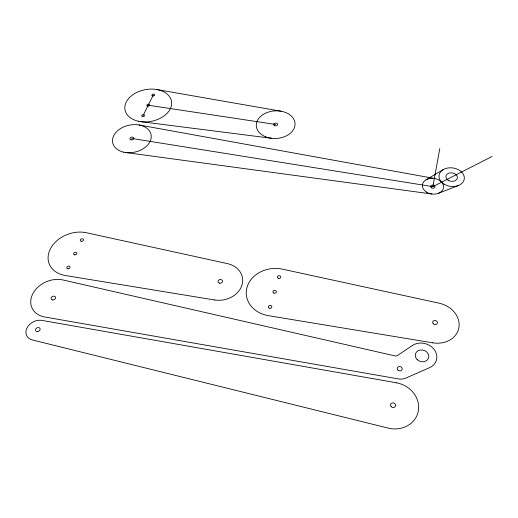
<?xml version="1.0" encoding="UTF-8"?>
<svg xmlns="http://www.w3.org/2000/svg" width="518" height="518" viewBox="0 0 518 518"><rect width="100%" height="100%" fill="white"/><g stroke="black" fill="none" stroke-linecap="round" stroke-linejoin="round"><path stroke-width="0.78" d="M131.87 138.468L432.86 186.635L439.788 148.562M143.117 115.611L153.244 95.04M425.977 179.843L443.188 169.632M432.86 186.635L492.1 156.455M438.435 193.305L458.365 185.541M140.993 121.678L271.484 138.28M125.641 152.519L431.895 194.004M148.232 105.219L275.647 124.462M156.786 89.53L281.021 111.221M139.089 124.987L434.667 178.509M412.412 345.474L397.733 355.329A3.691 3.173 13.3 0 1 394.677 355.84L62.918 279.966A23.362 18.02 -23.7 0 0 32.608 294.198A23.362 18.02 -23.7 0 0 44.807 316.997L398.297 378.898A12.497 10.839 15.2 0 0 405.995 378.036L429.616 367.631A14.97 12.743 16.4 0 0 434.084 349.378A14.97 12.743 16.4 0 0 412.412 345.474M214.504 299.961L65.41 275.531A27.804 21.037 -19.9 0 1 50.201 249.229A27.804 21.037 -19.9 0 1 86.428 232.744L227.318 263.591A22.533 18.518 -10.1 0 1 241.744 285.761A22.533 18.518 -10.1 0 1 214.504 299.961M432.705 342.825L268.486 315.676A28.484 23.822 -4.2 0 1 247.118 287.004A28.484 23.822 -4.2 0 1 282.517 269.172L438.992 303.159A24.268 20.06 14.8 0 1 458.942 327.408A24.268 20.06 14.8 0 1 432.705 342.825M396.264 382.763L41.932 320.402A12.108 9.428 -26.7 0 0 26.936 328.017A12.108 9.428 -26.7 0 0 32.356 339.95L388.092 428.088A25.783 22.993 18.7 0 0 418.324 410.962A25.783 22.993 18.7 0 0 396.264 382.763M138.623 121.27A23.64 16.116 -10.5 0 0 171.536 101.573A23.64 16.116 -10.5 0 0 134.518 93.654A23.64 16.116 -10.5 0 0 138.623 121.27M123.64 152.156A19.619 13.753 -12.2 0 0 151.185 135.405A19.619 13.753 -12.2 0 0 120.752 128.458A19.619 13.753 -12.2 0 0 123.64 152.156M265.63 136.791A19.399 13.805 -3.5 0 0 295.046 124.359A19.399 13.805 -3.5 0 0 266.323 112.84A19.399 13.805 -3.5 0 0 265.63 136.791M426.554 192.12A10.645 7.874 7.6 0 0 443.479 187.827A10.645 7.874 7.6 0 0 428.859 178.678A10.645 7.874 7.6 0 0 426.554 192.12M444.146 184.155A12.743 9.292 8.4 0 0 464.264 179.053A12.743 9.292 8.4 0 0 446.581 168.253A12.743 9.292 8.4 0 0 444.146 184.155M448.187 180.277A5.834 4.248 8.4 0 0 457.407 177.972A5.834 4.248 8.4 0 0 449.346 173.006A5.834 4.248 8.4 0 0 448.187 180.277M431.565 187.814A2.13 1.573 7.6 0 0 434.965 186.972A2.13 1.573 7.6 0 0 432.051 185.127A2.13 1.573 7.6 0 0 431.565 187.814M131.151 139.841A1.962 1.373 -12.2 0 0 133.786 138.066A1.962 1.373 -12.2 0 0 130.666 137.51A1.962 1.373 -12.2 0 0 131.151 139.841M274.741 125.719A1.942 1.379 -3.5 0 0 277.583 124.352A1.942 1.379 -3.5 0 0 274.618 123.329A1.942 1.379 -3.5 0 0 274.741 125.719M147.636 106.158A1.418 0.965 -10.5 0 0 149.637 104.999A1.418 0.965 -10.5 0 0 147.429 104.494A1.418 0.965 -10.5 0 0 147.636 106.158M152.655 95.959A1.405 0.945 -10.1 0 0 154.629 94.82A1.405 0.945 -10.1 0 0 152.441 94.334A1.405 0.945 -10.1 0 0 152.655 95.959M142.508 116.576A1.437 0.984 -11 0 0 144.535 115.391A1.437 0.984 -11 0 0 142.308 114.879A1.437 0.984 -11 0 0 142.508 116.576M417.158 359.589A6.851 5.827 16.4 0 0 428.548 357.99A6.851 5.827 16.4 0 0 420.402 350.019A6.851 5.827 16.4 0 0 417.158 359.589M397.889 370.098A2.499 2.169 15.3 0 0 402.078 369.522A2.499 2.169 15.3 0 0 399.158 366.556A2.499 2.169 15.3 0 0 397.889 370.098M52.836 299.948A2.337 1.8 -23.7 0 0 55.491 297.157A2.337 1.8 -23.7 0 0 51.677 297.054A2.337 1.8 -23.7 0 0 52.836 299.948M219.405 283.119A2.253 1.852 -10.1 0 0 222.468 280.963A2.253 1.852 -10.1 0 0 218.868 279.96A2.253 1.852 -10.1 0 0 219.405 283.119M74.78 254.869A1.671 1.263 -19.9 0 0 76.806 253.017A1.671 1.263 -19.9 0 0 74.1 252.79A1.671 1.263 -19.9 0 0 74.78 254.869M81.449 241.31A1.645 1.237 -18.8 0 0 83.443 239.51A1.645 1.237 -18.8 0 0 80.763 239.29A1.645 1.237 -18.8 0 0 81.449 241.31M67.949 268.764A1.696 1.289 -21 0 0 70.008 266.867A1.696 1.289 -21 0 0 67.269 266.634A1.696 1.289 -21 0 0 67.949 268.764M433.333 323.782A2.428 2.007 14.7 0 0 437.367 323.232A2.428 2.007 14.7 0 0 434.46 320.493A2.428 2.007 14.7 0 0 433.333 323.782M273.86 293.052A1.709 1.431 -4.2 0 0 276.366 291.679A1.709 1.431 -4.2 0 0 273.75 290.579A1.709 1.431 -4.2 0 0 273.86 293.052M278.321 278.328A1.69 1.392 -3.6 0 0 280.788 276.994A1.69 1.392 -3.6 0 0 278.205 275.919A1.69 1.392 -3.6 0 0 278.321 278.328M269.282 308.158A1.729 1.463 -4.9 0 0 271.827 306.753A1.729 1.463 -4.9 0 0 269.179 305.62A1.729 1.463 -4.9 0 0 269.282 308.158M37.451 331.559A2.422 1.884 -26.7 0 0 40.003 328.49A2.422 1.884 -26.7 0 0 36.033 328.619A2.422 1.884 -26.7 0 0 37.451 331.559M391.187 406.649A2.577 2.299 18.7 0 0 395.499 406.047A2.577 2.299 18.7 0 0 392.508 402.894A2.577 2.299 18.7 0 0 391.187 406.649"/></g></svg>
